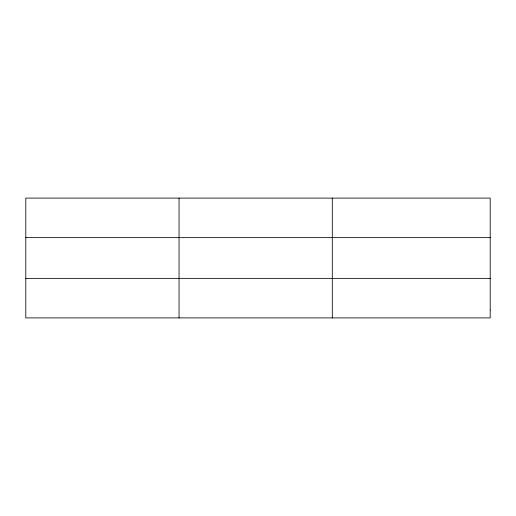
<?xml version="1.0" encoding="UTF-8"?>
<svg xmlns="http://www.w3.org/2000/svg" width="516" height="516" viewBox="0 0 516 516"><rect width="100%" height="100%" fill="white"/><g stroke="black" fill="none" stroke-linecap="round" stroke-linejoin="round"><path stroke-width="0.77" d="M179.052 317.901L179.052 198.099M332.304 317.901L332.304 198.099M25.8 237.631L490.2 237.631M25.8 278.369L490.2 278.369M490.2 309.993L490.2 317.901L25.8 317.901L25.8 198.099L490.2 198.099L490.2 309.993"/></g></svg>
